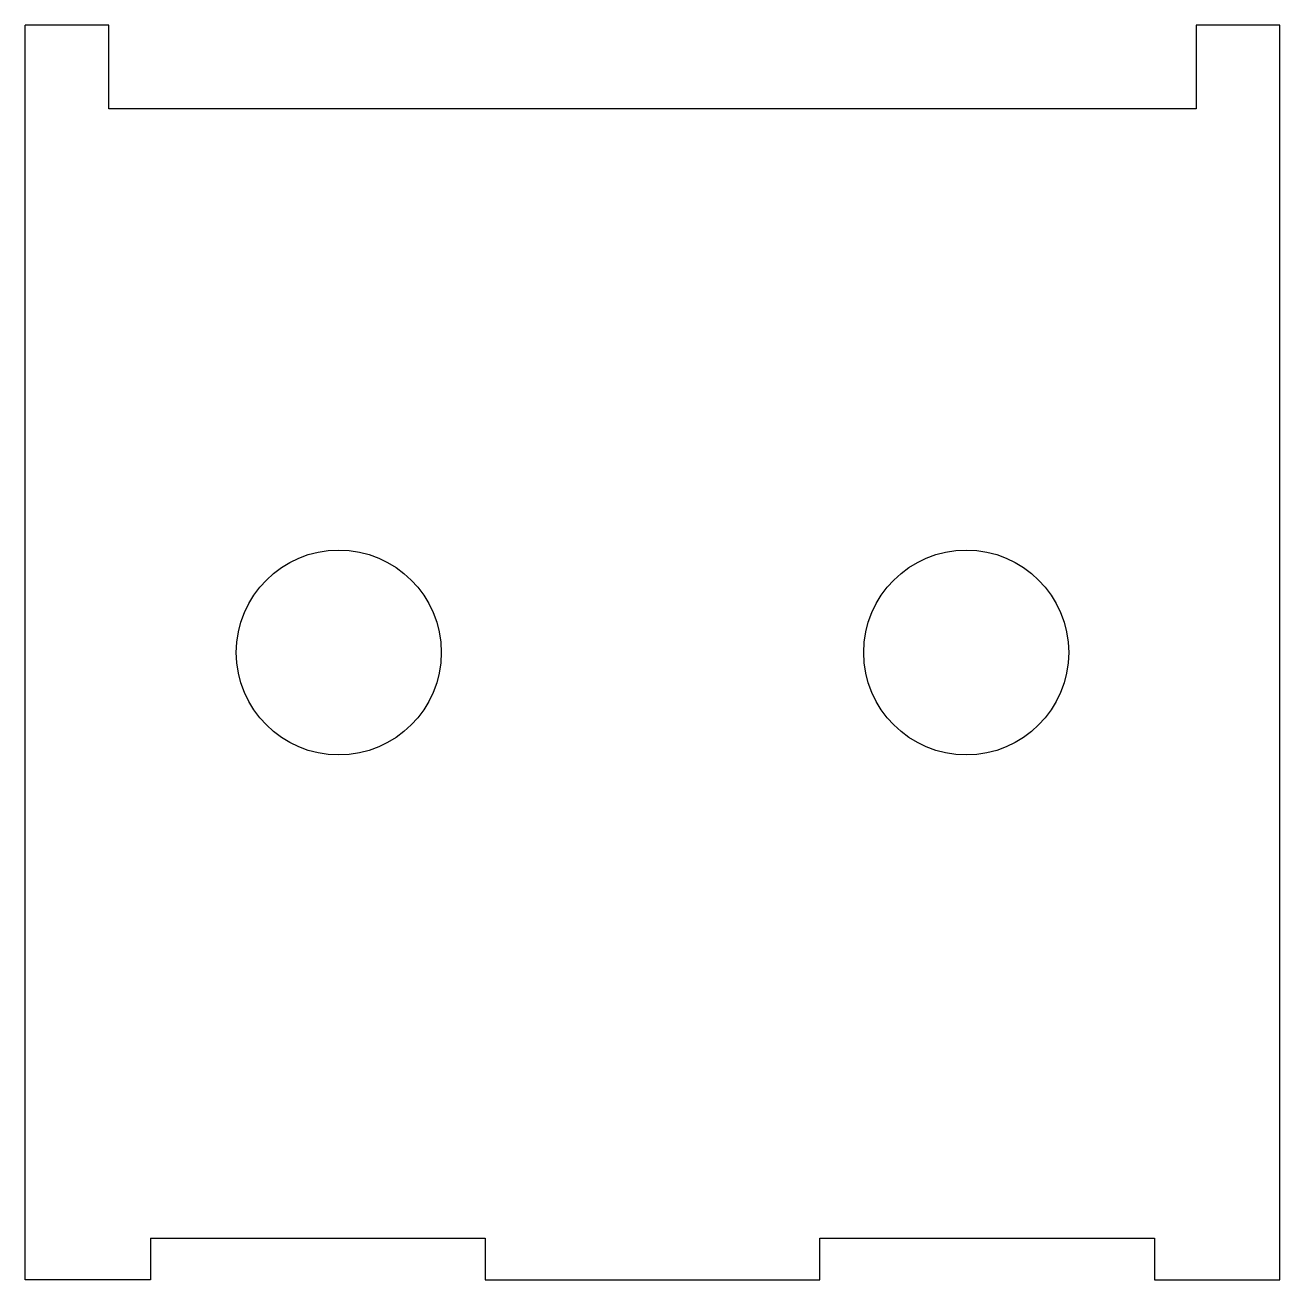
# Model space of a CAD drawing. Extents: x 17 to 167, y 44 to 194.
import ezdxf

# ---------------------------------------------------------------- set-up
doc = ezdxf.new("R2010")
doc.units = 0
doc.layers.add('View', color=7, linetype='CONTINUOUS')

msp = doc.modelspace()

# ---------------------------------------------------------------- linework, layer by layer
at = {"layer": 'View'}
for p, q in [((16.6765, 44.1176), (16.6765, 194.118)), ((26.6765, 194.118), (16.6765, 194.118)), ((26.6765, 184.118), (26.6765, 194.118)), ((156.676, 194.118), (156.676, 184.118)), ((166.676, 194.118), (156.676, 194.118)), ((166.676, 44.1176), (166.676, 194.118)), ((156.676, 184.118), (26.6765, 184.118)), ((31.6765, 49.1176), (71.6765, 49.1176)), ((31.6765, 49.1176), (31.6765, 44.1176)), ((71.6765, 49.1176), (71.6765, 44.1176)), ((111.676, 44.1176), (111.676, 49.1176)), ((111.676, 49.1176), (151.676, 49.1176)), ((151.676, 49.1176), (151.676, 44.1176)), ((31.6765, 44.1176), (16.6765, 44.1176)), ((71.6765, 44.1176), (111.676, 44.1176)), ((151.676, 44.1176), (166.676, 44.1176))]:
    msp.add_line(p, q, dxfattribs=at)
for centre in [(54.1765, 119.118), (129.176, 119.118)]:
    msp.add_circle(centre, 12.25, dxfattribs=at)

doc.saveas('drawing.dxf')
